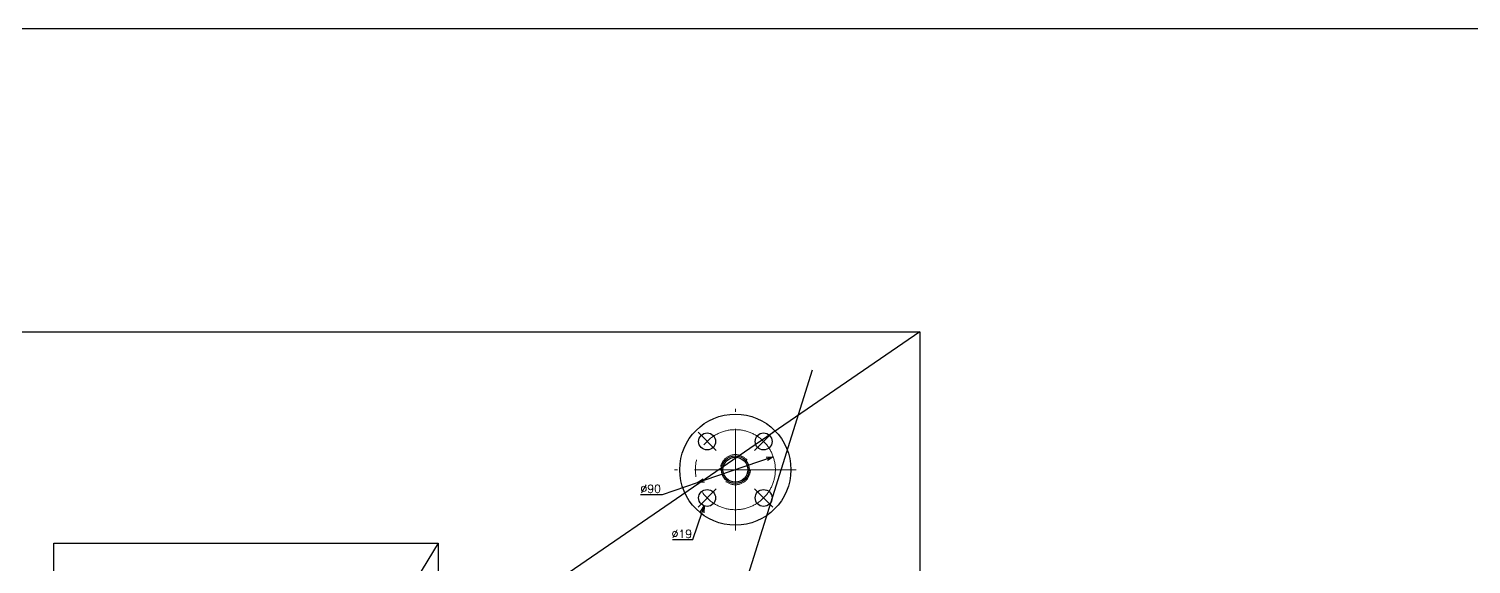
# Model space of a CAD drawing. Header units: millimetres. Extents: x -16130 to 36813, y -8099 to 27484.
# Drawn here: x -8694 to -7071, y 4280 to 4882 of the extents above; entities that cross this region are included whole.
import ezdxf

# ---------------------------------------------------------------- set-up
doc = ezdxf.new("R2010")
doc.units = ezdxf.units.MM
doc.header["$LTSCALE"] = 6
doc.header["$PDMODE"] = 99
doc.header["$PDSIZE"] = 1
doc.linetypes.add('CENTER2', pattern=[28.575, 19.05, -3.175, 3.175, -3.175])
doc.linetypes.add('HIDDEN', pattern=[9.525, 6.35, -3.175])
for name, color, linetype, lineweight in [('04_HIDDEN', 2, 'HIDDEN', 13), ('05_CENTER', 4, 'CENTER2', 13), ('08_DIM', 3, 'Continuous', 13)]:
    doc.layers.add(name, color=color, linetype=linetype, lineweight=lineweight)
doc.styles.add('KSS_TXT', font='txt.shx', dxfattribs={"bigfont": 'extfont2.shx'})
doc.dimstyles.new('KSS_DIM$3', dxfattribs={"dimtxt": 3, "dimasz": 2.5, "dimexe": 1.25, "dimexo": 0.625, "dimtad": 1, "dimtih": 1, "dimtoh": 1, "dimdsep": 46, "dimtxsty": 'KSS_TXT', "dimblk": 'OPEN30', "dimcen": 0, "dimazin": 2, "dimtfac": 0.75, "dimtofl": 0, "dimtmove": 0, "dimatfit": 3, "dimldrblk": 'OPEN30', "dimfxl": 1, "dimtolj": 1, "dimarcsym": 0})

# ---------------------------------------------------------------- blocks, each defined once
blk = doc.blocks.new('A$C653E464D_1_1')
at = {"color": 0}
for centre, radius in [((0, 0), 62.5), ((-31.8, 31.8), 9.5), ((31.8, 31.8), 9.5), ((0, 0), 15.5), ((0, 0), 14), ((-31.8, -31.8), 9.5), ((31.8, -31.8), 9.5)]:
    blk.add_circle(centre, radius, dxfattribs=at)
at = {"layer": '04_HIDDEN'}
blk.add_circle((0, 0), 17, dxfattribs=at)
at = {"layer": '05_CENTER'}
for p, q in [((0, -68.4), (0, 68.4)), ((-42, 42), (-21.6, 21.6)), ((42, 42), (21.6, 21.6)), ((68.4, 0), (-68.4, 0)), ((-42, -42), (-21.6, -21.6)), ((42, -42), (21.6, -21.6))]:
    blk.add_line(p, q, dxfattribs=at)
blk.add_circle((0, 0), 45, dxfattribs=at)
blk = doc.blocks.new('_Open30')
at = {"color": 0, "linetype": 'ByBlock', "lineweight": -2}
for p, q in [((-1, 0.27), (0, 0)), ((0, 0), (-1, -0.27)), ((0, 0), (-1, 0))]:
    blk.add_line(p, q, dxfattribs=at)
blk = doc.blocks.new('*D2778')
at = {"layer": '08_DIM', "color": 0, "lineweight": -2, "transparency": 16777216}
for p, q in [((-7856.3, 4401.2), (-7934.4, 4374.6)), ((-7980.8, 4358.8), (-7941.5, 4372.2)), ((-8005.6, 4358.8), (-7980.8, 4358.8))]:
    blk.add_line(p, q, dxfattribs=at)
at = {"layer": 'Defpoints', "color": 0, "transparency": 16777216}
for p in [(-7856.3, 4401.2), (-7941.5, 4372.2)]:
    blk.add_point(p, dxfattribs=at)
at = {"layer": '08_DIM', "color": 0, "lineweight": -2, "transparency": 16777216, "xscale": 7.5, "yscale": 7.5, "zscale": 7.5}
for p, rotation in [((-7856.3, 4401.2), 18.787103066241), ((-7941.5, 4372.2), 198.787103066241)]:
    blk.add_blockref('_Open30', p, dxfattribs=dict(at, rotation=rotation))
at = {"layer": '08_DIM', "color": 0, "transparency": 16777216, "insert": (-7994.1, 4365.2), "char_height": 9, "attachment_point": 5, "style": 'KSS_TXT'}
blk.add_mtext('\\A1;%%C90', dxfattribs=at)
blk = doc.blocks.new('*D2779')
at = {"layer": '08_DIM', "color": 0, "lineweight": -2, "transparency": 16777216}
for p, q in [((-7946.7, 4308.1), (-7936.2, 4338.8)), ((-7969.6, 4308.1), (-7946.7, 4308.1))]:
    blk.add_line(p, q, dxfattribs=at)
at = {"layer": 'Defpoints', "color": 0, "transparency": 16777216}
for p in [(-7927.6, 4363.9), (-7933.8, 4345.9)]:
    blk.add_point(p, dxfattribs=at)
at = {"layer": '08_DIM', "color": 0, "lineweight": -2, "transparency": 16777216, "xscale": 7.5, "yscale": 7.5, "zscale": 7.5, "rotation": 71.13604398974496}
blk.add_blockref('_Open30', (-7933.8, 4345.9), dxfattribs=at)
at = {"layer": '08_DIM', "color": 0, "transparency": 16777216, "insert": (-7959.1, 4314.5), "char_height": 9, "attachment_point": 5, "style": 'KSS_TXT'}
blk.add_mtext('\\A1;%%C19', dxfattribs=at)

msp = doc.modelspace()

# ---------------------------------------------------------------- linework, layer by layer
at = {"color": 2}
for p, q in [((-7691.19611, 4541.63994), (-9593.25515, 3238.24631)), ((-8233.15942, 4304.17879), (-8665.52882, 3594.66041))]:
    msp.add_line(p, q, dxfattribs=at)
at = {"color": 1}
msp.add_line((-7812.60092, 4498.7576), (-7976.65787, 3973.45022), dxfattribs=at)
at = {"color": 2}
for points in [[(-14764.10563, -5554.72697), (-1466.0164, -5554.72697), (-1466.0164, 4882.37819), (-14764.10563, 4882.37819)], [(-9593.25515, 4541.63994), (-7691.19611, 4541.63994), (-7691.19611, 3238.24631), (-9593.25515, 3238.24631)], [(-8665.52882, 4304.17879), (-8233.15942, 4304.17879), (-8233.15942, 3594.66041), (-8665.52882, 3594.66041)]]:
    msp.add_lwpolyline(points, close=True, dxfattribs=at)

# ---------------------------------------------------------------- block references
msp.add_blockref('A$C653E464D_1_1', (-7898.88183, 4386.69637))

# ---------------------------------------------------------------- dimensions: what is measured, and where the dimension line sits
at = {"layer": '08_DIM'}
for p1, p2, override, picture, middle in [((-7856.27935, 4401.18874), (-7941.48431, 4372.204), {"dimscale": 3, "dimpost": '%%C<>', "dimtix": 1, "dimatfit": 2}, '*D2778', (-7994.13615, 4358.82239)), ((-7927.63007, 4363.86631), (-7933.77319, 4345.88682), {"dimscale": 3, "dimpost": '%%C<>'}, '*D2779', (-7959.06233, 4308.09624))]:
    dim = msp.add_diameter_dim_2p(p1=p1, p2=p2, dimstyle='KSS_DIM$3', override=override, dxfattribs=at)
    dim.commit()
    dim.dimension.update_dxf_attribs({"geometry": picture, "text_midpoint": middle, "dimtype": 163})

doc.saveas('drawing.dxf')
